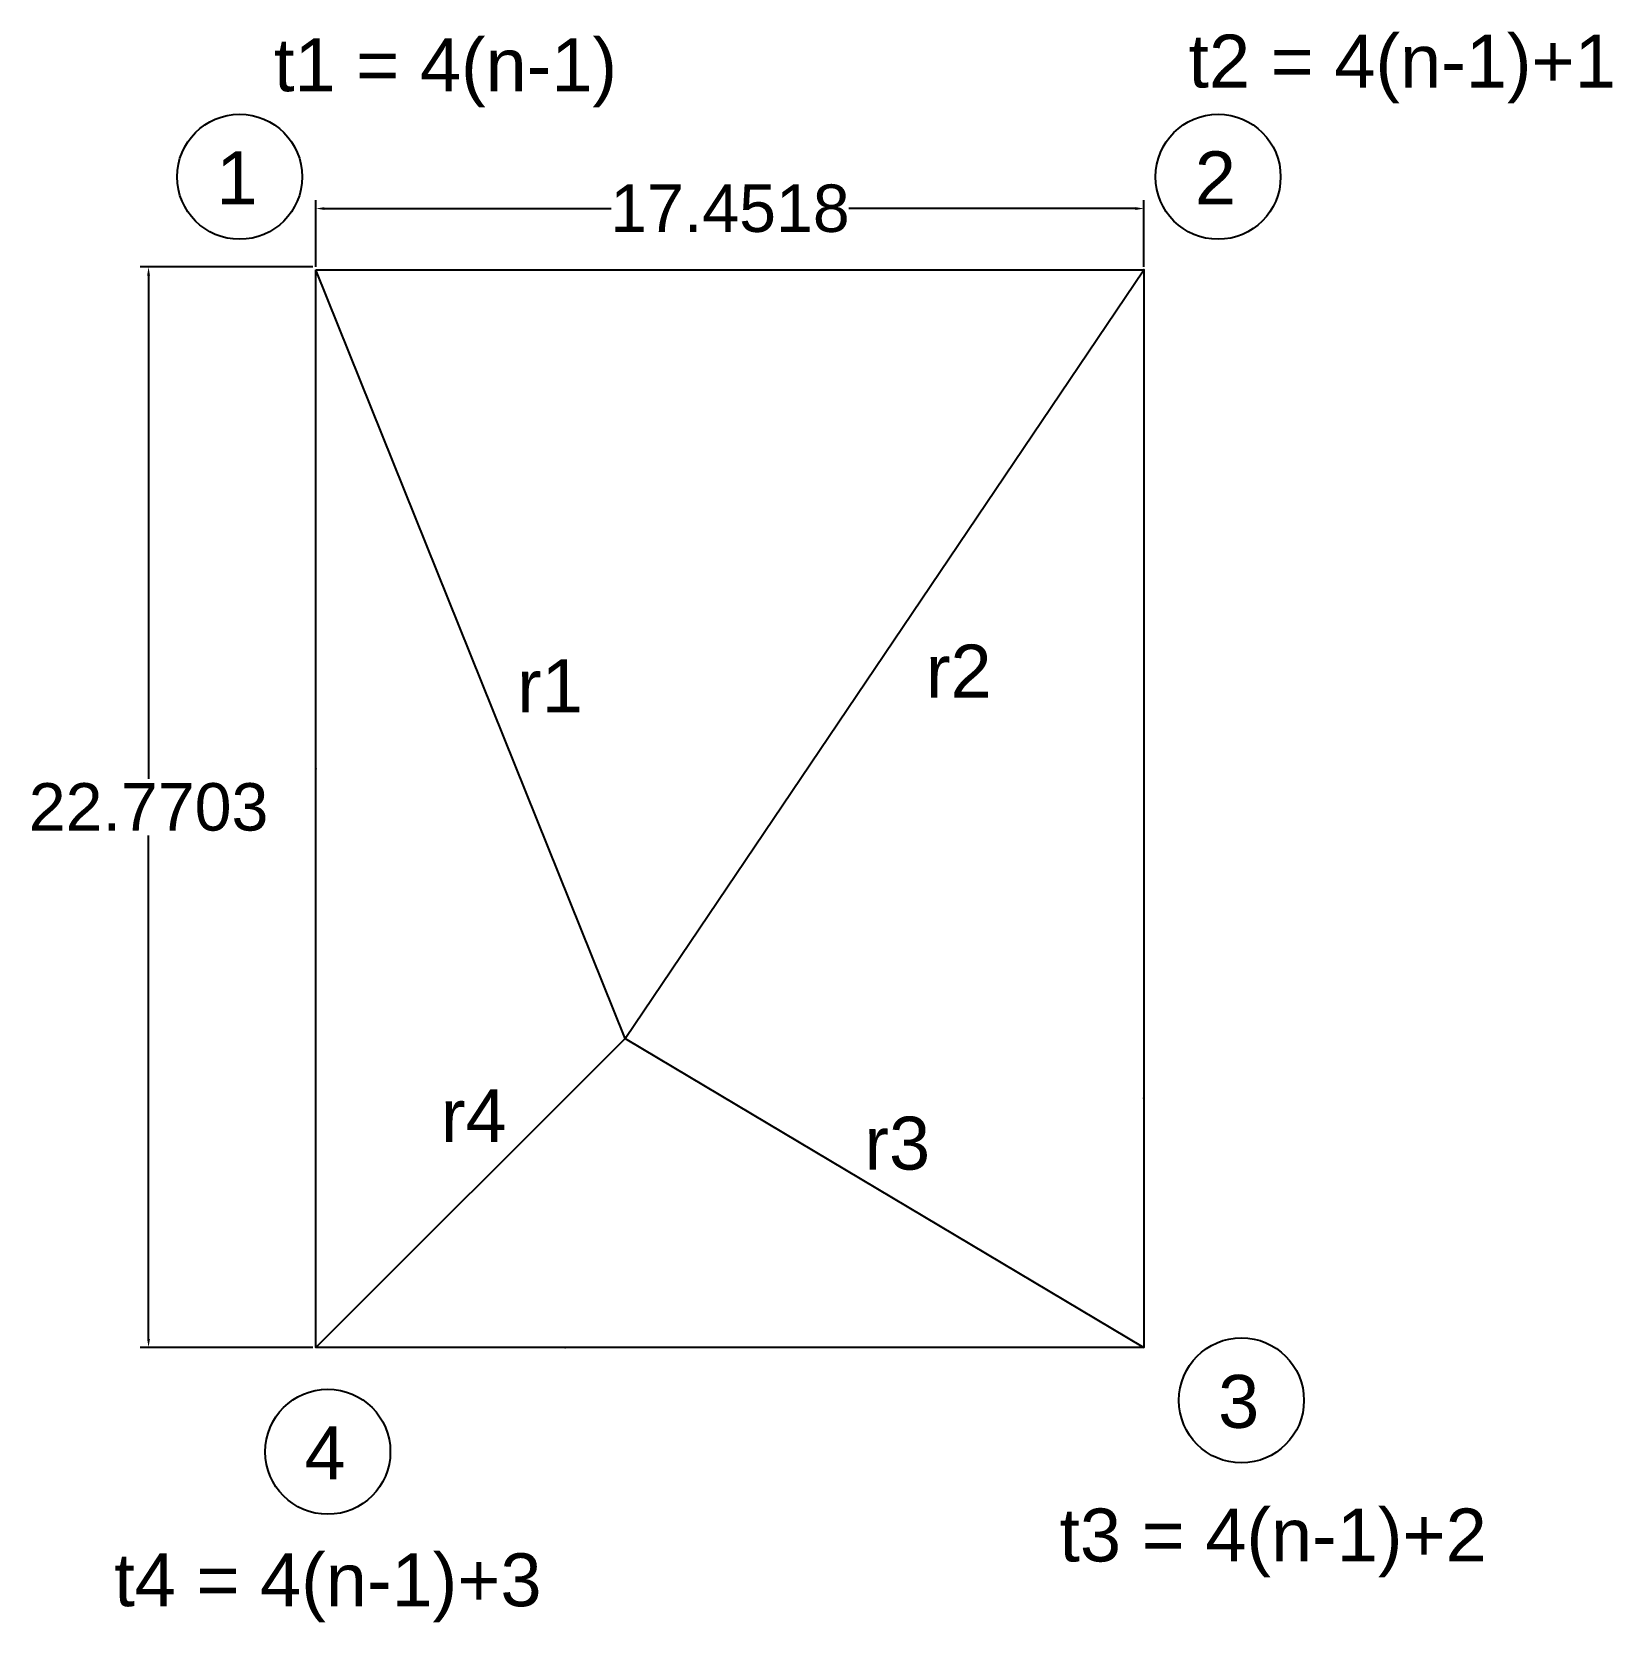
# Model space of a CAD drawing. Header units: inches. Extents: x 0.8 to 34.1, y -3.8 to 29.7.
import ezdxf

# ---------------------------------------------------------------- set-up
doc = ezdxf.new("R2010")
doc.units = ezdxf.units.IN
doc.header["$MEASUREMENT"] = 0
doc.styles.get("Standard").update_dxf_attribs({"font": 'Arial Regular.ttf'})
doc.dimstyles.get("Standard").update_dxf_attribs({"dimtxt": 1, "dimasz": 0.18, "dimexe": 0.18, "dimexo": 0.0625, "dimgap": 0.09, "dimtad": 0, "dimtih": 1, "dimtoh": 1, "dimdec": 4, "dimzin": 0, "dimdsep": 46, "dimtxsty": 'Standard', "dimcen": 0.09, "dimadec": 0, "dimazin": 0, "dimtfac": 1, "dimtdec": 4, "dimtofl": 0, "dimtmove": 0, "dimatfit": 3, "dimfxl": 1, "dimtolj": 1, "dimtzin": 0, "dimarcsym": 0})

# ---------------------------------------------------------------- blocks, each defined once
blk = doc.blocks.new('*D3')
at = {"color": 0, "lineweight": -2, "transparency": 16777216}
for p, q in [((6.762, 24.732), (6.762, 26.143)), ((24.214, 24.732), (24.214, 26.143)), ((6.942, 25.963), (12.984, 25.963)), ((24.034, 25.963), (17.993, 25.963))]:
    blk.add_line(p, q, dxfattribs=at)
at = {"color": 0, "transparency": 16777216}
for points in [[(6.942, 25.993), (6.942, 25.933), (6.762, 25.963)], [(24.034, 25.993), (24.034, 25.933), (24.214, 25.963)]]:
    blk.add_solid(points, dxfattribs=at)
at = {"layer": 'Defpoints', "color": 0, "transparency": 16777216}
for p in [(24.214, 25.963), (6.762, 24.67), (24.214, 24.67)]:
    blk.add_point(p, dxfattribs=at)
at = {"color": 0, "transparency": 16777216, "insert": (15.488, 25.963), "char_height": 1, "attachment_point": 5}
blk.add_mtext('\\A1;17.4518', dxfattribs=at)
blk = doc.blocks.new('*D4')
at = {"color": 0, "lineweight": -2, "transparency": 16777216}
for p, q in [((6.7, 24.732), (3.056, 24.732)), ((3.236, 24.552), (3.236, 13.944)), ((3.236, 2.142), (3.236, 12.75)), ((6.7, 1.962), (3.056, 1.962))]:
    blk.add_line(p, q, dxfattribs=at)
at = {"color": 0, "transparency": 16777216}
for points in [[(3.206, 24.552), (3.266, 24.552), (3.236, 24.732)], [(3.206, 2.142), (3.266, 2.142), (3.236, 1.962)]]:
    blk.add_solid(points, dxfattribs=at)
at = {"layer": 'Defpoints', "color": 0, "transparency": 16777216}
for p in [(6.762, 24.732), (3.236, 1.962), (6.762, 1.962)]:
    blk.add_point(p, dxfattribs=at)
at = {"color": 0, "transparency": 16777216, "insert": (3.236, 13.347), "char_height": 1, "attachment_point": 5}
blk.add_mtext('\\A1;22.7703', dxfattribs=at)

msp = doc.modelspace()

# ---------------------------------------------------------------- linework, layer by layer
for q in [(6.76247, 24.66964), (24.21424, 24.66964), (6.76247, 1.96186), (24.21424, 1.96186)]:
    msp.add_line((13.27899, 8.47529), q)
msp.add_lwpolyline([(6.76247, 24.66964), (24.21424, 24.66964), (24.21424, 1.96186), (6.76247, 1.96186)], close=True)
for centre in [(5.15566, 26.63259), (25.77642, 26.63259), (26.26739, 0.84655), (7.01324, -0.23669)]:
    msp.add_circle(centre, 1.31788)
for p in [(24.21424, 24.66964), (6.76247, 14.15762), (24.21424, 7.21787), (12.01848, 1.96186)]:
    msp.add_point(p)

# ---------------------------------------------------------------- texts
for s, height, p in [('t1 = 4(n-1)', 1.1153132, (5.87937, 28.43447)), ('t2 = 4(n-1)+1', 1.1153132, (25.151, 28.51325)), ('1', 1.11531, (4.66469, 26.05263)), ('2', 1.11531, (25.28545, 26.05263)), ('r2', 1.115313, (19.61697, 15.65791)), ('r1', 1.115313, (11.00267, 15.34562)), ('r4', 1.115313, (9.39586, 6.28928)), ('r3', 1.115313, (18.32259, 5.70932)), ('3', 1.11531, (25.77642, 0.26659)), ('4', 1.11531, (6.52227, -0.81665)), ('t3 = 4(n-1)+2', 1.1153132, (22.43197, -2.54885)), ('t4 = 4(n-1)+3', 1.1153132, (2.51133, -3.49303))]:
    msp.add_text(s, height=height).set_placement(p)

# ---------------------------------------------------------------- dimensions: what is measured, and where the dimension line sits
for p1, p2, distance, picture, middle in [((6.76247, 24.66964), (24.21424, 24.66964), 1.29376, '*D3', (15.48835, 25.9634)), ((6.76247, 24.73214), (6.76247, 1.96186), -3.52606, '*D4', (3.23641, 13.347))]:
    dim = msp.add_aligned_dim(p1=p1, p2=p2, distance=distance, dimstyle='Standard')
    dim.commit()
    dim.dimension.update_dxf_attribs({"geometry": picture, "text_midpoint": middle})

doc.saveas('drawing.dxf')
